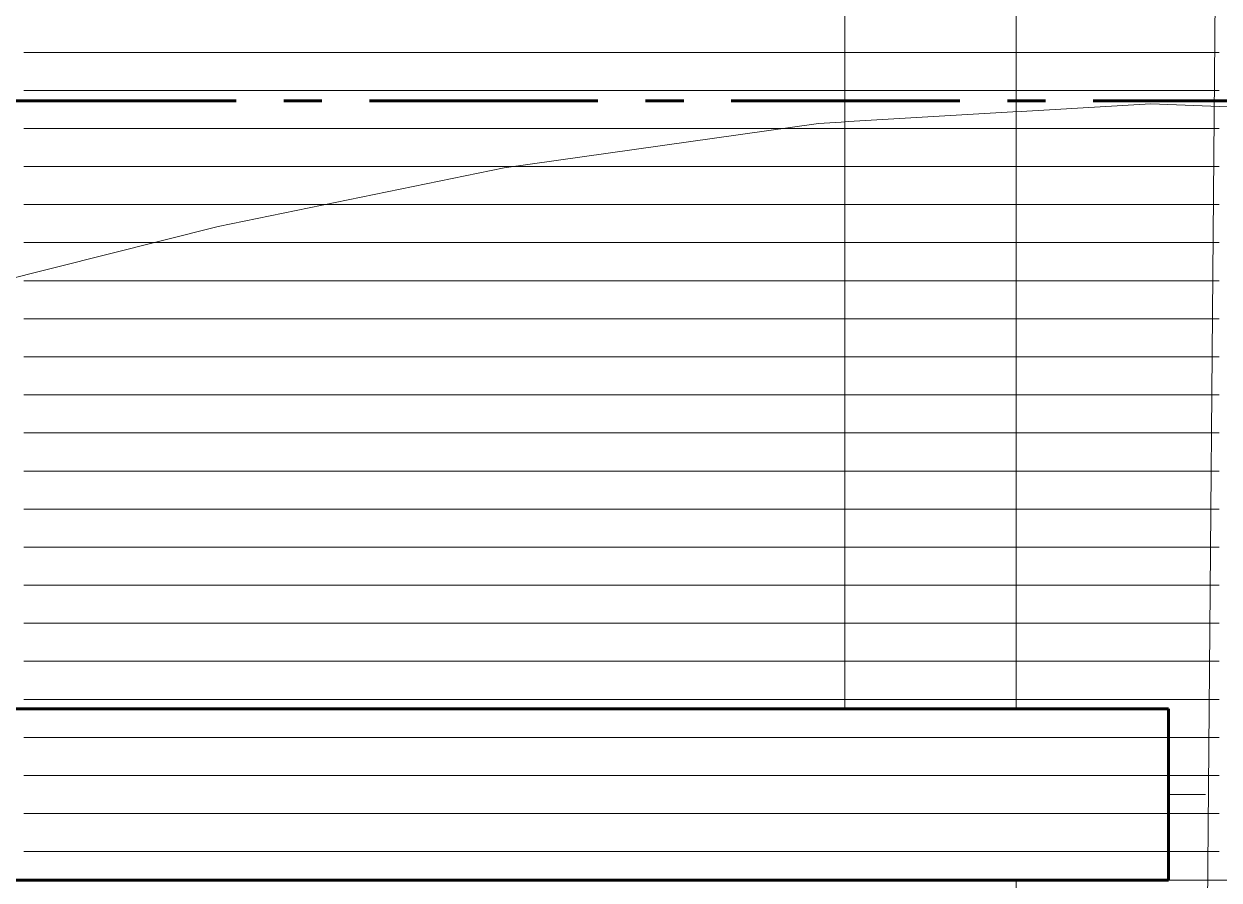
# Model space of a CAD drawing. Header units: metres. Extents: x 48 to 635, y -15 to 39.
# Drawn here: x 71.373 to 74.511, y 17.522 to 19.772 of the extents above; entities that cross this region are included whole.
import ezdxf

# ---------------------------------------------------------------- set-up
doc = ezdxf.new("R2010")
doc.units = ezdxf.units.M
doc.header["$MEASUREMENT"] = 0
for name, pattern in [('Dashed', [0.211667, 0.105833, -0.105833]), ('Dot & Dashed', [0.335139, 0.15875, -0.088194, 0, -0.088194]), ('Linea punta', [0.85, 0.6, -0.125, 0, -0.125]), ('Wipeout_Contour', [1, 0, -1])]:
    doc.linetypes.add(name, pattern=pattern)
for name, color, linetype in [('2D Drafting - General', 7, 'Continuous'), ('Interior - Furniture', 7, 'Continuous'), ('Marker - Section', 7, 'Continuous'), ('Shell - Roof', 7, 'Continuous'), ('Structural - Bearing', 7, 'Continuous'), ('Structural - Grid', 7, 'Continuous')]:
    doc.layers.add(name, color=color, linetype=linetype)

# ---------------------------------------------------------------- blocks, each defined once
blk = doc.blocks.new('*X22')
at = {"layer": 'Shell - Roof', "color": 23, "linetype": 'Continuous', "lineweight": 13, "true_color": 0xbf8080}
for p, q in [((71.3727, 19.6974), (71.6141, 19.6974)), ((71.3727, 19.6974), (71.6141, 19.6974)), ((71.6141, 19.6974), (71.8555, 19.6974)), ((71.6141, 19.6974), (71.8555, 19.6974)), ((71.8555, 19.6974), (72.0969, 19.6974)), ((71.8555, 19.6974), (72.0969, 19.6974)), ((72.0969, 19.6974), (72.3384, 19.6974)), ((72.0969, 19.6974), (72.3384, 19.6974)), ((72.3384, 19.6974), (72.5798, 19.6974)), ((72.3384, 19.6974), (72.5798, 19.6974)), ((72.5798, 19.6974), (72.8212, 19.6974)), ((72.5798, 19.6974), (72.8212, 19.6974)), ((72.8212, 19.6974), (73.0626, 19.6974)), ((72.8212, 19.6974), (73.0626, 19.6974)), ((73.0626, 19.6974), (73.304, 19.6974)), ((73.0626, 19.6974), (73.304, 19.6974)), ((73.304, 19.6974), (73.5455, 19.6974)), ((73.304, 19.6974), (73.5455, 19.6974)), ((73.5455, 19.6974), (73.7869, 19.6974)), ((73.5455, 19.6974), (73.7869, 19.6974)), ((73.7869, 19.6974), (74.0283, 19.6974)), ((73.7869, 19.6974), (74.0283, 19.6974)), ((74.0283, 19.6974), (74.2697, 19.6974)), ((74.0283, 19.6974), (74.2697, 19.6974)), ((74.2697, 19.6974), (74.5111, 19.6974)), ((74.2697, 19.6974), (74.5111, 19.6974)), ((71.3727, 19.5974), (71.6141, 19.5974)), ((71.3727, 19.5974), (71.6141, 19.5974)), ((71.6141, 19.5974), (71.8555, 19.5974)), ((71.6141, 19.5974), (71.8555, 19.5974)), ((71.8555, 19.5974), (72.0969, 19.5974)), ((71.8555, 19.5974), (72.0969, 19.5974)), ((72.0969, 19.5974), (72.3384, 19.5974)), ((72.0969, 19.5974), (72.3384, 19.5974)), ((72.3384, 19.5974), (72.5798, 19.5974)), ((72.3384, 19.5974), (72.5798, 19.5974)), ((72.5798, 19.5974), (72.8212, 19.5974)), ((72.5798, 19.5974), (72.8212, 19.5974)), ((72.8212, 19.5974), (73.0626, 19.5974)), ((72.8212, 19.5974), (73.0626, 19.5974)), ((73.0626, 19.5974), (73.304, 19.5974)), ((73.0626, 19.5974), (73.304, 19.5974)), ((73.304, 19.5974), (73.5455, 19.5974)), ((73.304, 19.5974), (73.5455, 19.5974)), ((73.5455, 19.5974), (73.7869, 19.5974)), ((73.5455, 19.5974), (73.7869, 19.5974)), ((73.7869, 19.5974), (74.0283, 19.5974)), ((73.7869, 19.5974), (74.0283, 19.5974)), ((74.0283, 19.5974), (74.2697, 19.5974)), ((74.0283, 19.5974), (74.2697, 19.5974)), ((74.2697, 19.5974), (74.5111, 19.5974)), ((74.2697, 19.5974), (74.5111, 19.5974)), ((71.3727, 19.4974), (71.6141, 19.4974)), ((71.3727, 19.4974), (71.6141, 19.4974)), ((71.6141, 19.4974), (71.8555, 19.4974)), ((71.6141, 19.4974), (71.8555, 19.4974)), ((71.8555, 19.4974), (72.0969, 19.4974)), ((71.8555, 19.4974), (72.0969, 19.4974)), ((72.0969, 19.4974), (72.3384, 19.4974)), ((72.0969, 19.4974), (72.3384, 19.4974)), ((72.3384, 19.4974), (72.5798, 19.4974)), ((72.3384, 19.4974), (72.5798, 19.4974)), ((72.5798, 19.4974), (72.8212, 19.4974)), ((72.5798, 19.4974), (72.8212, 19.4974)), ((72.8212, 19.4974), (73.0626, 19.4974)), ((72.8212, 19.4974), (73.0626, 19.4974)), ((73.0626, 19.4974), (73.304, 19.4974)), ((73.0626, 19.4974), (73.304, 19.4974)), ((73.304, 19.4974), (73.5455, 19.4974)), ((73.304, 19.4974), (73.5455, 19.4974)), ((73.5455, 19.4974), (73.7869, 19.4974)), ((73.5455, 19.4974), (73.7869, 19.4974)), ((73.7869, 19.4974), (74.0283, 19.4974)), ((73.7869, 19.4974), (74.0283, 19.4974)), ((74.0283, 19.4974), (74.2697, 19.4974)), ((74.0283, 19.4974), (74.2697, 19.4974)), ((74.2697, 19.4974), (74.5111, 19.4974)), ((74.2697, 19.4974), (74.5111, 19.4974)), ((71.3727, 19.3974), (71.6141, 19.3974)), ((71.3727, 19.3974), (71.6141, 19.3974)), ((71.6141, 19.3974), (71.8555, 19.3974)), ((71.6141, 19.3974), (71.8555, 19.3974)), ((71.8555, 19.3974), (72.0969, 19.3974)), ((71.8555, 19.3974), (72.0969, 19.3974)), ((72.0969, 19.3974), (72.3384, 19.3974)), ((72.0969, 19.3974), (72.3384, 19.3974)), ((72.3384, 19.3974), (72.5798, 19.3974)), ((72.3384, 19.3974), (72.5798, 19.3974)), ((72.5798, 19.3974), (72.8212, 19.3974)), ((72.5798, 19.3974), (72.8212, 19.3974)), ((72.8212, 19.3974), (73.0626, 19.3974)), ((72.8212, 19.3974), (73.0626, 19.3974)), ((73.0626, 19.3974), (73.304, 19.3974)), ((73.0626, 19.3974), (73.304, 19.3974)), ((73.304, 19.3974), (73.5455, 19.3974)), ((73.304, 19.3974), (73.5455, 19.3974)), ((73.5455, 19.3974), (73.7869, 19.3974)), ((73.5455, 19.3974), (73.7869, 19.3974)), ((73.7869, 19.3974), (74.0283, 19.3974)), ((73.7869, 19.3974), (74.0283, 19.3974)), ((74.0283, 19.3974), (74.2697, 19.3974)), ((74.0283, 19.3974), (74.2697, 19.3974)), ((74.2697, 19.3974), (74.5111, 19.3974)), ((74.2697, 19.3974), (74.5111, 19.3974)), ((71.3727, 19.2974), (71.6141, 19.2974)), ((71.3727, 19.2974), (71.6141, 19.2974)), ((71.6141, 19.2974), (71.8555, 19.2974)), ((71.6141, 19.2974), (71.8555, 19.2974)), ((71.8555, 19.2974), (72.0969, 19.2974)), ((71.8555, 19.2974), (72.0969, 19.2974)), ((72.0969, 19.2974), (72.3384, 19.2974)), ((72.0969, 19.2974), (72.3384, 19.2974)), ((72.3384, 19.2974), (72.5798, 19.2974)), ((72.3384, 19.2974), (72.5798, 19.2974)), ((72.5798, 19.2974), (72.8212, 19.2974)), ((72.5798, 19.2974), (72.8212, 19.2974)), ((72.8212, 19.2974), (73.0626, 19.2974)), ((72.8212, 19.2974), (73.0626, 19.2974)), ((73.0626, 19.2974), (73.304, 19.2974)), ((73.0626, 19.2974), (73.304, 19.2974)), ((73.304, 19.2974), (73.5455, 19.2974)), ((73.304, 19.2974), (73.5455, 19.2974)), ((73.5455, 19.2974), (73.7869, 19.2974)), ((73.5455, 19.2974), (73.7869, 19.2974)), ((73.7869, 19.2974), (74.0283, 19.2974)), ((73.7869, 19.2974), (74.0283, 19.2974)), ((74.0283, 19.2974), (74.2697, 19.2974)), ((74.0283, 19.2974), (74.2697, 19.2974)), ((74.2697, 19.2974), (74.5111, 19.2974)), ((74.2697, 19.2974), (74.5111, 19.2974)), ((71.3727, 19.1974), (71.6141, 19.1974)), ((71.3727, 19.1974), (71.6141, 19.1974)), ((71.6141, 19.1974), (71.8555, 19.1974)), ((71.6141, 19.1974), (71.8555, 19.1974)), ((71.8555, 19.1974), (72.0969, 19.1974)), ((71.8555, 19.1974), (72.0969, 19.1974)), ((72.0969, 19.1974), (72.3384, 19.1974)), ((72.0969, 19.1974), (72.3384, 19.1974)), ((72.3384, 19.1974), (72.5798, 19.1974)), ((72.3384, 19.1974), (72.5798, 19.1974)), ((72.5798, 19.1974), (72.8212, 19.1974)), ((72.5798, 19.1974), (72.8212, 19.1974)), ((72.8212, 19.1974), (73.0626, 19.1974)), ((72.8212, 19.1974), (73.0626, 19.1974)), ((73.0626, 19.1974), (73.304, 19.1974)), ((73.0626, 19.1974), (73.304, 19.1974)), ((73.304, 19.1974), (73.5455, 19.1974)), ((73.304, 19.1974), (73.5455, 19.1974)), ((73.5455, 19.1974), (73.7869, 19.1974)), ((73.5455, 19.1974), (73.7869, 19.1974)), ((73.7869, 19.1974), (74.0283, 19.1974)), ((73.7869, 19.1974), (74.0283, 19.1974)), ((74.0283, 19.1974), (74.2697, 19.1974)), ((74.0283, 19.1974), (74.2697, 19.1974)), ((74.2697, 19.1974), (74.5111, 19.1974)), ((74.2697, 19.1974), (74.5111, 19.1974)), ((71.3727, 19.0974), (71.6141, 19.0974)), ((71.3727, 19.0974), (71.6141, 19.0974)), ((71.6141, 19.0974), (71.8555, 19.0974)), ((71.6141, 19.0974), (71.8555, 19.0974)), ((71.8555, 19.0974), (72.0969, 19.0974)), ((71.8555, 19.0974), (72.0969, 19.0974)), ((72.0969, 19.0974), (72.3384, 19.0974)), ((72.0969, 19.0974), (72.3384, 19.0974)), ((72.3384, 19.0974), (72.5798, 19.0974)), ((72.3384, 19.0974), (72.5798, 19.0974)), ((72.5798, 19.0974), (72.8212, 19.0974)), ((72.5798, 19.0974), (72.8212, 19.0974)), ((72.8212, 19.0974), (73.0626, 19.0974)), ((72.8212, 19.0974), (73.0626, 19.0974)), ((73.0626, 19.0974), (73.304, 19.0974)), ((73.0626, 19.0974), (73.304, 19.0974)), ((73.304, 19.0974), (73.5455, 19.0974)), ((73.304, 19.0974), (73.5455, 19.0974)), ((73.5455, 19.0974), (73.7869, 19.0974)), ((73.5455, 19.0974), (73.7869, 19.0974)), ((73.7869, 19.0974), (74.0283, 19.0974)), ((73.7869, 19.0974), (74.0283, 19.0974)), ((74.0283, 19.0974), (74.2697, 19.0974)), ((74.0283, 19.0974), (74.2697, 19.0974)), ((74.2697, 19.0974), (74.5111, 19.0974)), ((74.2697, 19.0974), (74.5111, 19.0974)), ((71.3727, 18.9974), (71.6141, 18.9974)), ((71.3727, 18.9974), (71.6141, 18.9974)), ((71.6141, 18.9974), (71.8555, 18.9974)), ((71.6141, 18.9974), (71.8555, 18.9974)), ((71.8555, 18.9974), (72.0969, 18.9974)), ((71.8555, 18.9974), (72.0969, 18.9974)), ((72.0969, 18.9974), (72.3384, 18.9974)), ((72.0969, 18.9974), (72.3384, 18.9974)), ((72.3384, 18.9974), (72.5798, 18.9974)), ((72.3384, 18.9974), (72.5798, 18.9974)), ((72.5798, 18.9974), (72.8212, 18.9974)), ((72.5798, 18.9974), (72.8212, 18.9974)), ((72.8212, 18.9974), (73.0626, 18.9974)), ((72.8212, 18.9974), (73.0626, 18.9974)), ((73.0626, 18.9974), (73.304, 18.9974)), ((73.0626, 18.9974), (73.304, 18.9974)), ((73.304, 18.9974), (73.5455, 18.9974)), ((73.304, 18.9974), (73.5455, 18.9974)), ((73.5455, 18.9974), (73.7869, 18.9974)), ((73.5455, 18.9974), (73.7869, 18.9974)), ((73.7869, 18.9974), (74.0283, 18.9974)), ((73.7869, 18.9974), (74.0283, 18.9974)), ((74.0283, 18.9974), (74.2697, 18.9974)), ((74.0283, 18.9974), (74.2697, 18.9974)), ((74.2697, 18.9974), (74.5111, 18.9974)), ((74.2697, 18.9974), (74.5111, 18.9974)), ((71.3727, 18.8974), (71.6141, 18.8974)), ((71.3727, 18.8974), (71.6141, 18.8974)), ((71.6141, 18.8974), (71.8555, 18.8974)), ((71.6141, 18.8974), (71.8555, 18.8974)), ((71.8555, 18.8974), (72.0969, 18.8974)), ((71.8555, 18.8974), (72.0969, 18.8974)), ((72.0969, 18.8974), (72.3384, 18.8974)), ((72.0969, 18.8974), (72.3384, 18.8974)), ((72.3384, 18.8974), (72.5798, 18.8974)), ((72.3384, 18.8974), (72.5798, 18.8974)), ((72.5798, 18.8974), (72.8212, 18.8974)), ((72.5798, 18.8974), (72.8212, 18.8974)), ((72.8212, 18.8974), (73.0626, 18.8974)), ((72.8212, 18.8974), (73.0626, 18.8974)), ((73.0626, 18.8974), (73.304, 18.8974)), ((73.0626, 18.8974), (73.304, 18.8974)), ((73.304, 18.8974), (73.5455, 18.8974)), ((73.304, 18.8974), (73.5455, 18.8974)), ((73.5455, 18.8974), (73.7869, 18.8974)), ((73.5455, 18.8974), (73.7869, 18.8974)), ((73.7869, 18.8974), (74.0283, 18.8974)), ((73.7869, 18.8974), (74.0283, 18.8974)), ((74.0283, 18.8974), (74.2697, 18.8974)), ((74.0283, 18.8974), (74.2697, 18.8974)), ((74.2697, 18.8974), (74.5111, 18.8974)), ((74.2697, 18.8974), (74.5111, 18.8974)), ((71.3727, 18.7974), (71.6141, 18.7974)), ((71.3727, 18.7974), (71.6141, 18.7974)), ((71.6141, 18.7974), (71.8555, 18.7974)), ((71.6141, 18.7974), (71.8555, 18.7974)), ((71.8555, 18.7974), (72.0969, 18.7974)), ((71.8555, 18.7974), (72.0969, 18.7974)), ((72.0969, 18.7974), (72.3384, 18.7974)), ((72.0969, 18.7974), (72.3384, 18.7974)), ((72.3384, 18.7974), (72.5798, 18.7974)), ((72.3384, 18.7974), (72.5798, 18.7974)), ((72.5798, 18.7974), (72.8212, 18.7974)), ((72.5798, 18.7974), (72.8212, 18.7974)), ((72.8212, 18.7974), (73.0626, 18.7974)), ((72.8212, 18.7974), (73.0626, 18.7974)), ((73.0626, 18.7974), (73.304, 18.7974)), ((73.0626, 18.7974), (73.304, 18.7974)), ((73.304, 18.7974), (73.5455, 18.7974)), ((73.304, 18.7974), (73.5455, 18.7974)), ((73.5455, 18.7974), (73.7869, 18.7974)), ((73.5455, 18.7974), (73.7869, 18.7974)), ((73.7869, 18.7974), (74.0283, 18.7974)), ((73.7869, 18.7974), (74.0283, 18.7974)), ((74.0283, 18.7974), (74.2697, 18.7974)), ((74.0283, 18.7974), (74.2697, 18.7974)), ((74.2697, 18.7974), (74.5111, 18.7974)), ((74.2697, 18.7974), (74.5111, 18.7974)), ((71.3727, 18.6974), (71.6141, 18.6974)), ((71.3727, 18.6974), (71.6141, 18.6974)), ((71.6141, 18.6974), (71.8555, 18.6974)), ((71.6141, 18.6974), (71.8555, 18.6974)), ((71.8555, 18.6974), (72.0969, 18.6974)), ((71.8555, 18.6974), (72.0969, 18.6974)), ((72.0969, 18.6974), (72.3384, 18.6974)), ((72.0969, 18.6974), (72.3384, 18.6974)), ((72.3384, 18.6974), (72.5798, 18.6974)), ((72.3384, 18.6974), (72.5798, 18.6974)), ((72.5798, 18.6974), (72.8212, 18.6974)), ((72.5798, 18.6974), (72.8212, 18.6974)), ((72.8212, 18.6974), (73.0626, 18.6974)), ((72.8212, 18.6974), (73.0626, 18.6974)), ((73.0626, 18.6974), (73.304, 18.6974)), ((73.0626, 18.6974), (73.304, 18.6974)), ((73.304, 18.6974), (73.5455, 18.6974)), ((73.304, 18.6974), (73.5455, 18.6974)), ((73.5455, 18.6974), (73.7869, 18.6974)), ((73.5455, 18.6974), (73.7869, 18.6974)), ((73.7869, 18.6974), (74.0283, 18.6974)), ((73.7869, 18.6974), (74.0283, 18.6974)), ((74.0283, 18.6974), (74.2697, 18.6974)), ((74.0283, 18.6974), (74.2697, 18.6974)), ((74.2697, 18.6974), (74.5111, 18.6974)), ((74.2697, 18.6974), (74.5111, 18.6974)), ((71.3727, 18.5974), (71.6141, 18.5974)), ((71.3727, 18.5974), (71.6141, 18.5974)), ((71.6141, 18.5974), (71.8555, 18.5974)), ((71.6141, 18.5974), (71.8555, 18.5974)), ((71.8555, 18.5974), (72.0969, 18.5974)), ((71.8555, 18.5974), (72.0969, 18.5974)), ((72.0969, 18.5974), (72.3384, 18.5974)), ((72.0969, 18.5974), (72.3384, 18.5974)), ((72.3384, 18.5974), (72.5798, 18.5974)), ((72.3384, 18.5974), (72.5798, 18.5974)), ((72.5798, 18.5974), (72.8212, 18.5974)), ((72.5798, 18.5974), (72.8212, 18.5974)), ((72.8212, 18.5974), (73.0626, 18.5974)), ((72.8212, 18.5974), (73.0626, 18.5974)), ((73.0626, 18.5974), (73.304, 18.5974)), ((73.0626, 18.5974), (73.304, 18.5974)), ((73.304, 18.5974), (73.5455, 18.5974)), ((73.304, 18.5974), (73.5455, 18.5974)), ((73.5455, 18.5974), (73.7869, 18.5974)), ((73.5455, 18.5974), (73.7869, 18.5974)), ((73.7869, 18.5974), (74.0283, 18.5974)), ((73.7869, 18.5974), (74.0283, 18.5974)), ((74.0283, 18.5974), (74.2697, 18.5974)), ((74.0283, 18.5974), (74.2697, 18.5974)), ((74.2697, 18.5974), (74.5111, 18.5974)), ((74.2697, 18.5974), (74.5111, 18.5974)), ((71.3727, 18.4974), (71.6141, 18.4974)), ((71.3727, 18.4974), (71.6141, 18.4974)), ((71.6141, 18.4974), (71.8555, 18.4974)), ((71.6141, 18.4974), (71.8555, 18.4974)), ((71.8555, 18.4974), (72.0969, 18.4974)), ((71.8555, 18.4974), (72.0969, 18.4974)), ((72.0969, 18.4974), (72.3384, 18.4974)), ((72.0969, 18.4974), (72.3384, 18.4974)), ((72.3384, 18.4974), (72.5798, 18.4974)), ((72.3384, 18.4974), (72.5798, 18.4974)), ((72.5798, 18.4974), (72.8212, 18.4974)), ((72.5798, 18.4974), (72.8212, 18.4974)), ((72.8212, 18.4974), (73.0626, 18.4974)), ((72.8212, 18.4974), (73.0626, 18.4974)), ((73.0626, 18.4974), (73.304, 18.4974)), ((73.0626, 18.4974), (73.304, 18.4974)), ((73.304, 18.4974), (73.5455, 18.4974)), ((73.304, 18.4974), (73.5455, 18.4974)), ((73.5455, 18.4974), (73.7869, 18.4974)), ((73.5455, 18.4974), (73.7869, 18.4974)), ((73.7869, 18.4974), (74.0283, 18.4974)), ((73.7869, 18.4974), (74.0283, 18.4974)), ((74.0283, 18.4974), (74.2697, 18.4974)), ((74.0283, 18.4974), (74.2697, 18.4974)), ((74.2697, 18.4974), (74.5111, 18.4974)), ((74.2697, 18.4974), (74.5111, 18.4974)), ((71.3727, 18.3974), (71.6141, 18.3974)), ((71.3727, 18.3974), (71.6141, 18.3974)), ((71.6141, 18.3974), (71.8555, 18.3974)), ((71.6141, 18.3974), (71.8555, 18.3974)), ((71.8555, 18.3974), (72.0969, 18.3974)), ((71.8555, 18.3974), (72.0969, 18.3974)), ((72.0969, 18.3974), (72.3384, 18.3974)), ((72.0969, 18.3974), (72.3384, 18.3974)), ((72.3384, 18.3974), (72.5798, 18.3974)), ((72.3384, 18.3974), (72.5798, 18.3974)), ((72.5798, 18.3974), (72.8212, 18.3974)), ((72.5798, 18.3974), (72.8212, 18.3974)), ((72.8212, 18.3974), (73.0626, 18.3974)), ((72.8212, 18.3974), (73.0626, 18.3974)), ((73.0626, 18.3974), (73.304, 18.3974)), ((73.0626, 18.3974), (73.304, 18.3974)), ((73.304, 18.3974), (73.5455, 18.3974)), ((73.304, 18.3974), (73.5455, 18.3974)), ((73.5455, 18.3974), (73.7869, 18.3974)), ((73.5455, 18.3974), (73.7869, 18.3974)), ((73.7869, 18.3974), (74.0283, 18.3974)), ((73.7869, 18.3974), (74.0283, 18.3974)), ((74.0283, 18.3974), (74.2697, 18.3974)), ((74.0283, 18.3974), (74.2697, 18.3974)), ((74.2697, 18.3974), (74.5111, 18.3974)), ((74.2697, 18.3974), (74.5111, 18.3974)), ((71.3727, 18.2974), (71.6141, 18.2974)), ((71.3727, 18.2974), (71.6141, 18.2974)), ((71.6141, 18.2974), (71.8555, 18.2974)), ((71.6141, 18.2974), (71.8555, 18.2974)), ((71.8555, 18.2974), (72.0969, 18.2974)), ((71.8555, 18.2974), (72.0969, 18.2974)), ((72.0969, 18.2974), (72.3384, 18.2974)), ((72.0969, 18.2974), (72.3384, 18.2974)), ((72.3384, 18.2974), (72.5798, 18.2974)), ((72.3384, 18.2974), (72.5798, 18.2974)), ((72.5798, 18.2974), (72.8212, 18.2974)), ((72.5798, 18.2974), (72.8212, 18.2974)), ((72.8212, 18.2974), (73.0626, 18.2974)), ((72.8212, 18.2974), (73.0626, 18.2974)), ((73.0626, 18.2974), (73.304, 18.2974)), ((73.0626, 18.2974), (73.304, 18.2974)), ((73.304, 18.2974), (73.5455, 18.2974)), ((73.304, 18.2974), (73.5455, 18.2974)), ((73.5455, 18.2974), (73.7869, 18.2974)), ((73.5455, 18.2974), (73.7869, 18.2974)), ((73.7869, 18.2974), (74.0283, 18.2974)), ((73.7869, 18.2974), (74.0283, 18.2974)), ((74.0283, 18.2974), (74.2697, 18.2974)), ((74.0283, 18.2974), (74.2697, 18.2974)), ((74.2697, 18.2974), (74.5111, 18.2974)), ((74.2697, 18.2974), (74.5111, 18.2974)), ((71.3727, 18.1974), (71.6141, 18.1974)), ((71.3727, 18.1974), (71.6141, 18.1974)), ((71.6141, 18.1974), (71.8555, 18.1974)), ((71.6141, 18.1974), (71.8555, 18.1974)), ((71.8555, 18.1974), (72.0969, 18.1974)), ((71.8555, 18.1974), (72.0969, 18.1974)), ((72.0969, 18.1974), (72.3384, 18.1974)), ((72.0969, 18.1974), (72.3384, 18.1974)), ((72.3384, 18.1974), (72.5798, 18.1974)), ((72.3384, 18.1974), (72.5798, 18.1974)), ((72.5798, 18.1974), (72.8212, 18.1974)), ((72.5798, 18.1974), (72.8212, 18.1974)), ((72.8212, 18.1974), (73.0626, 18.1974)), ((72.8212, 18.1974), (73.0626, 18.1974)), ((73.0626, 18.1974), (73.304, 18.1974)), ((73.0626, 18.1974), (73.304, 18.1974)), ((73.304, 18.1974), (73.5455, 18.1974)), ((73.304, 18.1974), (73.5455, 18.1974)), ((73.5455, 18.1974), (73.7869, 18.1974)), ((73.5455, 18.1974), (73.7869, 18.1974)), ((73.7869, 18.1974), (74.0283, 18.1974)), ((73.7869, 18.1974), (74.0283, 18.1974)), ((74.0283, 18.1974), (74.2697, 18.1974)), ((74.0283, 18.1974), (74.2697, 18.1974)), ((74.2697, 18.1974), (74.5111, 18.1974)), ((74.2697, 18.1974), (74.5111, 18.1974)), ((71.3727, 18.0974), (71.6141, 18.0974)), ((71.3727, 18.0974), (71.6141, 18.0974)), ((71.6141, 18.0974), (71.8555, 18.0974)), ((71.6141, 18.0974), (71.8555, 18.0974)), ((71.8555, 18.0974), (72.0969, 18.0974)), ((71.8555, 18.0974), (72.0969, 18.0974)), ((72.0969, 18.0974), (72.3384, 18.0974)), ((72.0969, 18.0974), (72.3384, 18.0974)), ((72.3384, 18.0974), (72.5798, 18.0974)), ((72.3384, 18.0974), (72.5798, 18.0974)), ((72.5798, 18.0974), (72.8212, 18.0974)), ((72.5798, 18.0974), (72.8212, 18.0974)), ((72.8212, 18.0974), (73.0626, 18.0974)), ((72.8212, 18.0974), (73.0626, 18.0974)), ((73.0626, 18.0974), (73.304, 18.0974)), ((73.0626, 18.0974), (73.304, 18.0974)), ((73.304, 18.0974), (73.5455, 18.0974)), ((73.304, 18.0974), (73.5455, 18.0974)), ((73.5455, 18.0974), (73.7869, 18.0974)), ((73.5455, 18.0974), (73.7869, 18.0974)), ((73.7869, 18.0974), (74.0283, 18.0974)), ((73.7869, 18.0974), (74.0283, 18.0974)), ((74.0283, 18.0974), (74.2697, 18.0974)), ((74.0283, 18.0974), (74.2697, 18.0974)), ((74.2697, 18.0974), (74.5111, 18.0974)), ((74.2697, 18.0974), (74.5111, 18.0974)), ((71.3727, 17.9974), (71.6141, 17.9974)), ((71.3727, 17.9974), (71.6141, 17.9974)), ((71.6141, 17.9974), (71.8555, 17.9974)), ((71.6141, 17.9974), (71.8555, 17.9974)), ((71.8555, 17.9974), (72.0969, 17.9974)), ((71.8555, 17.9974), (72.0969, 17.9974)), ((72.0969, 17.9974), (72.3384, 17.9974)), ((72.0969, 17.9974), (72.3384, 17.9974)), ((72.3384, 17.9974), (72.5798, 17.9974)), ((72.3384, 17.9974), (72.5798, 17.9974)), ((72.5798, 17.9974), (72.8212, 17.9974)), ((72.5798, 17.9974), (72.8212, 17.9974)), ((72.8212, 17.9974), (73.0626, 17.9974)), ((72.8212, 17.9974), (73.0626, 17.9974)), ((73.0626, 17.9974), (73.304, 17.9974)), ((73.0626, 17.9974), (73.304, 17.9974)), ((73.304, 17.9974), (73.5455, 17.9974)), ((73.304, 17.9974), (73.5455, 17.9974)), ((73.5455, 17.9974), (73.7869, 17.9974)), ((73.5455, 17.9974), (73.7869, 17.9974)), ((73.7869, 17.9974), (74.0283, 17.9974)), ((73.7869, 17.9974), (74.0283, 17.9974)), ((74.0283, 17.9974), (74.2697, 17.9974)), ((74.0283, 17.9974), (74.2697, 17.9974)), ((74.2697, 17.9974), (74.5111, 17.9974)), ((74.2697, 17.9974), (74.5111, 17.9974)), ((71.3727, 17.8974), (71.6141, 17.8974)), ((71.3727, 17.8974), (71.6141, 17.8974)), ((71.6141, 17.8974), (71.8555, 17.8974)), ((71.6141, 17.8974), (71.8555, 17.8974)), ((71.8555, 17.8974), (72.0969, 17.8974)), ((71.8555, 17.8974), (72.0969, 17.8974)), ((72.0969, 17.8974), (72.3384, 17.8974)), ((72.0969, 17.8974), (72.3384, 17.8974)), ((72.3384, 17.8974), (72.5798, 17.8974)), ((72.3384, 17.8974), (72.5798, 17.8974)), ((72.5798, 17.8974), (72.8212, 17.8974)), ((72.5798, 17.8974), (72.8212, 17.8974)), ((72.8212, 17.8974), (73.0626, 17.8974)), ((72.8212, 17.8974), (73.0626, 17.8974)), ((73.0626, 17.8974), (73.304, 17.8974)), ((73.0626, 17.8974), (73.304, 17.8974)), ((73.304, 17.8974), (73.5455, 17.8974)), ((73.304, 17.8974), (73.5455, 17.8974)), ((73.5455, 17.8974), (73.7869, 17.8974)), ((73.5455, 17.8974), (73.7869, 17.8974)), ((73.7869, 17.8974), (74.0283, 17.8974)), ((73.7869, 17.8974), (74.0283, 17.8974)), ((74.0283, 17.8974), (74.2697, 17.8974)), ((74.0283, 17.8974), (74.2697, 17.8974)), ((74.2697, 17.8974), (74.5111, 17.8974)), ((74.2697, 17.8974), (74.5111, 17.8974)), ((71.3727, 17.7974), (71.6141, 17.7974)), ((71.3727, 17.7974), (71.6141, 17.7974)), ((71.6141, 17.7974), (71.8555, 17.7974)), ((71.6141, 17.7974), (71.8555, 17.7974)), ((71.8555, 17.7974), (72.0969, 17.7974)), ((71.8555, 17.7974), (72.0969, 17.7974)), ((72.0969, 17.7974), (72.3384, 17.7974)), ((72.0969, 17.7974), (72.3384, 17.7974)), ((72.3384, 17.7974), (72.5798, 17.7974)), ((72.3384, 17.7974), (72.5798, 17.7974)), ((72.5798, 17.7974), (72.8212, 17.7974)), ((72.5798, 17.7974), (72.8212, 17.7974)), ((72.8212, 17.7974), (73.0626, 17.7974)), ((72.8212, 17.7974), (73.0626, 17.7974)), ((73.0626, 17.7974), (73.304, 17.7974)), ((73.0626, 17.7974), (73.304, 17.7974)), ((73.304, 17.7974), (73.5455, 17.7974)), ((73.304, 17.7974), (73.5455, 17.7974)), ((73.5455, 17.7974), (73.7869, 17.7974)), ((73.5455, 17.7974), (73.7869, 17.7974)), ((73.7869, 17.7974), (74.0283, 17.7974)), ((73.7869, 17.7974), (74.0283, 17.7974)), ((74.0283, 17.7974), (74.2697, 17.7974)), ((74.0283, 17.7974), (74.2697, 17.7974)), ((74.2697, 17.7974), (74.5111, 17.7974)), ((74.2697, 17.7974), (74.5111, 17.7974)), ((71.3727, 17.6974), (71.6141, 17.6974)), ((71.3727, 17.6974), (71.6141, 17.6974)), ((71.6141, 17.6974), (71.8555, 17.6974)), ((71.6141, 17.6974), (71.8555, 17.6974)), ((71.8555, 17.6974), (72.0969, 17.6974)), ((71.8555, 17.6974), (72.0969, 17.6974)), ((72.0969, 17.6974), (72.3384, 17.6974)), ((72.0969, 17.6974), (72.3384, 17.6974)), ((72.3384, 17.6974), (72.5798, 17.6974)), ((72.3384, 17.6974), (72.5798, 17.6974)), ((72.5798, 17.6974), (72.8212, 17.6974)), ((72.5798, 17.6974), (72.8212, 17.6974)), ((72.8212, 17.6974), (73.0626, 17.6974)), ((72.8212, 17.6974), (73.0626, 17.6974)), ((73.0626, 17.6974), (73.304, 17.6974)), ((73.0626, 17.6974), (73.304, 17.6974)), ((73.304, 17.6974), (73.5455, 17.6974)), ((73.304, 17.6974), (73.5455, 17.6974)), ((73.5455, 17.6974), (73.7869, 17.6974)), ((73.5455, 17.6974), (73.7869, 17.6974)), ((73.7869, 17.6974), (74.0283, 17.6974)), ((73.7869, 17.6974), (74.0283, 17.6974)), ((74.0283, 17.6974), (74.2697, 17.6974)), ((74.0283, 17.6974), (74.2697, 17.6974)), ((74.2697, 17.6974), (74.5111, 17.6974)), ((74.2697, 17.6974), (74.5111, 17.6974)), ((71.3727, 17.5974), (71.6141, 17.5974)), ((71.3727, 17.5974), (71.6141, 17.5974)), ((71.6141, 17.5974), (71.8555, 17.5974)), ((71.6141, 17.5974), (71.8555, 17.5974)), ((71.8555, 17.5974), (72.0969, 17.5974)), ((71.8555, 17.5974), (72.0969, 17.5974)), ((72.0969, 17.5974), (72.3384, 17.5974)), ((72.0969, 17.5974), (72.3384, 17.5974)), ((72.3384, 17.5974), (72.5798, 17.5974)), ((72.3384, 17.5974), (72.5798, 17.5974)), ((72.5798, 17.5974), (72.8212, 17.5974)), ((72.5798, 17.5974), (72.8212, 17.5974)), ((72.8212, 17.5974), (73.0626, 17.5974)), ((72.8212, 17.5974), (73.0626, 17.5974)), ((73.0626, 17.5974), (73.304, 17.5974)), ((73.0626, 17.5974), (73.304, 17.5974)), ((73.304, 17.5974), (73.5455, 17.5974)), ((73.304, 17.5974), (73.5455, 17.5974)), ((73.5455, 17.5974), (73.7869, 17.5974)), ((73.5455, 17.5974), (73.7869, 17.5974)), ((73.7869, 17.5974), (74.0283, 17.5974)), ((73.7869, 17.5974), (74.0283, 17.5974)), ((74.0283, 17.5974), (74.2697, 17.5974)), ((74.0283, 17.5974), (74.2697, 17.5974)), ((74.2697, 17.5974), (74.5111, 17.5974)), ((74.2697, 17.5974), (74.5111, 17.5974))]:
    blk.add_line(p, q, dxfattribs=at)

msp = doc.modelspace()

# ---------------------------------------------------------------- linework, layer by layer
at = {"layer": 'Interior - Furniture', "color": 8, "linetype": 'Continuous', "lineweight": 13}
for p, q in [((74.3323, 19.5622), (75.0467, 19.5344)), ((72.634, 19.3939), (73.4595, 19.5109)), ((71.8825, 19.2395), (72.634, 19.3939)), ((71.2321, 19.0762), (71.8825, 19.2395))]:
    msp.add_line(p, q, dxfattribs=at)

# ---------------------------------------------------------------- wipeouts: each hides what was drawn before it
at = {"color": 254, "linetype": 'Wipeout_Contour', "lineweight": 0, "ltscale": 305.695073}
msp.add_wipeout([(73.9785, 21.9124), (73.5285, 21.9124), (73.5285, 17.9724), (73.9785, 17.9724)], dxfattribs=at).dxf.layer = 'Structural - Bearing'

# ---------------------------------------------------------------- next in the draw order: linework, layer by layer
at = {"layer": 'Interior - Furniture', "color": 8, "linetype": 'Continuous', "lineweight": 13}
msp.add_line((73.4595, 19.5109), (74.3323, 19.5622), dxfattribs=at)
at = {"layer": 'Marker - Section', "color": 7, "linetype": 'Linea punta', "lineweight": 60}
msp.add_line((57.0802, 19.5704), (75.199, 19.5704), dxfattribs=at)
at = {"layer": 'Structural - Bearing', "color": 251, "linetype": 'Continuous', "lineweight": 20, "true_color": 0x6a6a6a}
msp.add_line((73.5285, 17.9724), (73.9785, 17.9724), dxfattribs=at)
at = {"layer": 'Structural - Bearing', "color": 251, "linetype": 'Continuous', "lineweight": 20, "true_color": 0x6a6a6a, "flags": 128}
for points in [[(73.5285, 21.9124), (73.5285, 17.9724)], [(73.9785, 17.9724), (73.9785, 21.9124)]]:
    msp.add_lwpolyline(points, dxfattribs=at)

# ---------------------------------------------------------------- next in the draw order: wipeouts: each hides what was drawn before it
at = {"color": 254, "linetype": 'Wipeout_Contour', "lineweight": 0, "ltscale": 276.123279}
msp.add_wipeout([(74.3785, 17.5224), (74.3785, 17.9724), (59.0085, 17.9724), (59.0085, 17.5224)], dxfattribs=at).dxf.layer = 'Structural - Bearing'

# ---------------------------------------------------------------- next in the draw order: linework, layer by layer
at = {"layer": '2D Drafting - General', "color": 7, "linetype": 'Dashed', "lineweight": 13}
msp.add_lwpolyline([(58.1671, 5.9211), (74.387, 6.2301), (74.3784, 6.68), (73.9785, 6.6724), (73.9785, 14.6404), (74.3724, 14.6351), (74.3784, 15.0851), (73.9785, 15.0904), (73.9785, 17.5224), (74.3785, 17.5224), (74.3785, 17.9724), (73.9785, 17.9724), (73.9785, 21.9124), (74.3785, 21.9124), (74.3785, 22.3624), (64.7385, 22.3624)], dxfattribs=at)
at = {"layer": 'Interior - Furniture', "color": 7, "linetype": 'Continuous', "lineweight": 13}
msp.add_line((74.6472, 37.3114), (74.387, 6.2301), dxfattribs=at)
at = {"layer": 'Interior - Furniture', "color": 8, "linetype": 'Dashed', "lineweight": 13}
for p, q in [((73.9785, 21.9124), (73.9785, 17.9724)), ((73.9785, 17.9724), (74.3785, 17.9724)), ((74.3785, 17.9724), (74.3785, 17.5224))]:
    msp.add_line(p, q, dxfattribs=at)
at = {"layer": 'Shell - Roof', "color": 23, "linetype": 'Continuous', "lineweight": 13, "true_color": 0xbf8080, "flags": 128}
msp.add_lwpolyline([(66.6988, 17.5224), (75.1785, 17.5224)], dxfattribs=at)
at = {"layer": 'Structural - Bearing', "color": 7, "linetype": 'Continuous', "lineweight": 60, "flags": 128}
for points in [[(74.3785, 17.9724), (59.0085, 17.9724)], [(74.3785, 17.5224), (74.3785, 17.9724)], [(59.0085, 17.5224), (74.3785, 17.5224)]]:
    msp.add_lwpolyline(points, dxfattribs=at)
at = {"layer": 'Structural - Grid', "color": 104, "linetype": 'Dot & Dashed', "lineweight": 13, "true_color": 0x029e21}
msp.add_line((74.9345, 17.7474), (74.3785, 17.7474), dxfattribs=at)

# ---------------------------------------------------------------- next in the draw order: block references
at = {"layer": 'Shell - Roof', "color": 23, "linetype": 'Continuous', "lineweight": 13, "true_color": 0xbf8080}
msp.add_blockref('*X22', (0, 0), dxfattribs=at)

doc.saveas('drawing.dxf')
